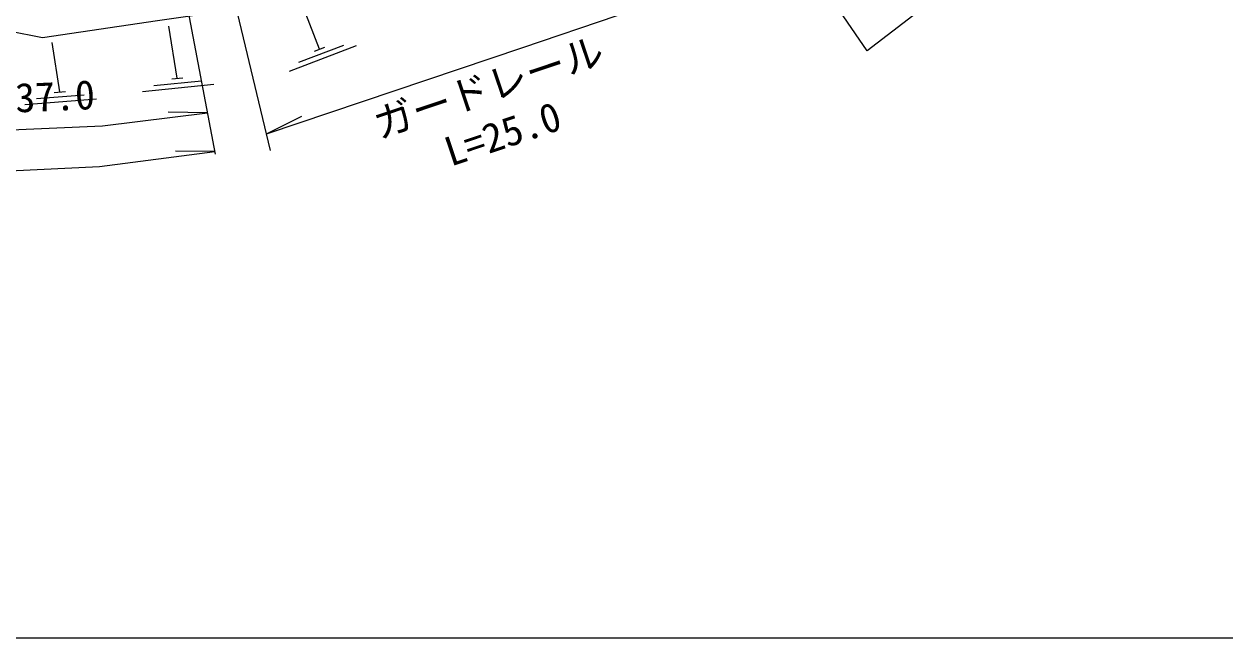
# Model space of a CAD drawing. Units: millimetres at full size, sheet at 1:1000; details may follow other scales. Extents: x 40000 to 680000, y 20000 to 380000.
# Drawn here: x 290504 to 365654, y 205000 to 243415 of the extents above; entities that cross this region are included whole.
import ezdxf
from ezdxf.enums import TextEntityAlignment as Align

# ---------------------------------------------------------------- set-up
doc = ezdxf.new("R2010")
doc.units = ezdxf.units.MM
doc.header["$LTSCALE"] = 1000
for name, color, linetype, lineweight in [('M-BGD', 7, 'Continuous', 25), ('M-STR-HTXT', 7, 'Continuous', 13), ('M-TTL-BAND', 7, 'Continuous', 25)]:
    doc.layers.add(name, color=color, linetype=linetype, lineweight=lineweight)
doc.styles.add('ＭＳ ゴシック', font='')
doc.styles.get('ＭＳ ゴシック').set_extended_font_data('MS Gothic')

msp = doc.modelspace()

# ---------------------------------------------------------------- linework, layer by layer
at = {"layer": 'M-BGD'}
for p, q in [((308999, 241835), (307778, 244988)), ((300093, 240017), (299571, 243277)), ((292748, 239163), (292259, 242262)), ((307110, 240474), (311316, 242075)), ((307704, 241021), (310508, 242088)), ((308672, 241710), (309327, 241960)), ((298630, 239571), (301615, 239866)), ((299745, 239983), (300441, 240052)), ((291277, 238746), (294267, 238982)), ((292399, 239135), (293097, 239191)), ((297913, 239199), (302391, 239642)), ((290552, 238388), (295038, 238742))]:
    msp.add_line(p, q, dxfattribs=at)
msp.add_lwpolyline([(327286, 257125), (326255, 255849), (322989, 253555), (322217, 253020), (319304, 251394), (316176, 249554), (305003, 244482), (298860, 243610), (291655, 242541), (289557, 242977)], dxfattribs=at)
at = {"layer": 'M-STR-HTXT'}
for p, q in [((305937, 235497), (301277, 254843)), ((302476, 235265), (298908, 254267)), ((301988, 237867), (299533, 237907)), ((305685, 236545), (307880, 237644)), ((302445, 235431), (299990, 235457))]:
    msp.add_line(p, q, dxfattribs=at)
for points in [[(361662, 255856), (343257, 241742), (320734, 274581)], [(305685, 236545), (321724, 241942), (333513, 245963)], [(256058, 237913), (264678, 236978), (273209, 236518), (281562, 236444), (295408, 237051), (301988, 237867)], [(255672, 235261), (266145, 234245), (275187, 233821), (282653, 233902), (295220, 234494), (302445, 235431)]]:
    msp.add_lwpolyline(points, dxfattribs=at)
at = {"layer": 'M-TTL-BAND'}
msp.add_line((40000, 205000), (579000, 205000), dxfattribs=at)

# ---------------------------------------------------------------- texts
at = {"layer": 'M-STR-HTXT', "style": 'ＭＳ ゴシック'}
for s, rotation, p in [('ガードレール', 18.599, (312917, 235692)), ('ガードレール\u3000L=37.0', 2.513, (270040, 236451)), ('L=25.0', 18.599, (317379, 233965))]:
    msp.add_text(s, height=1833, rotation=rotation, dxfattribs=at).set_placement(p, align=Align.BOTTOM_LEFT)

doc.saveas('drawing.dxf')
